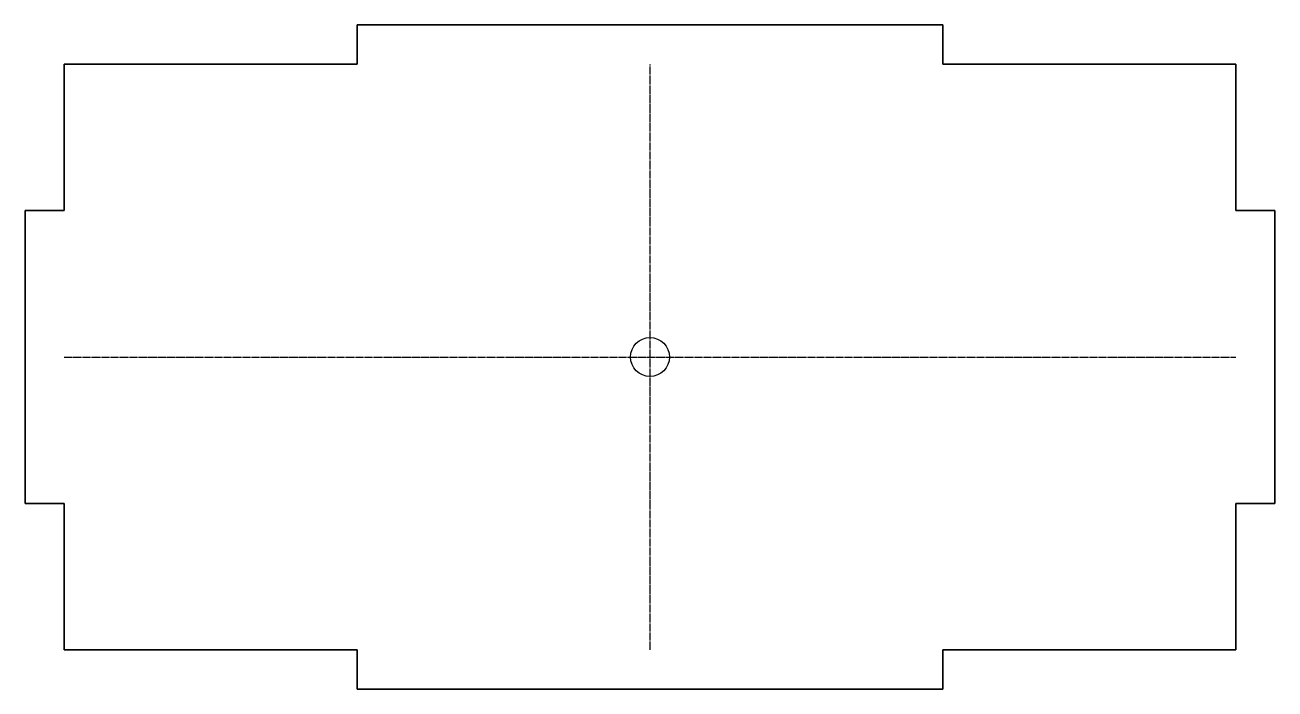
# Model space of a CAD drawing. Header units: millimetres. Extents: x -160 to 160, y -85 to 85.
import ezdxf

# ---------------------------------------------------------------- set-up
doc = ezdxf.new("R2010")
doc.units = ezdxf.units.MM
doc.linetypes.add('DASHED', pattern=[0.2067, 0.1654, -0.0413])

msp = doc.modelspace()

# ---------------------------------------------------------------- linework, layer by layer
at = {"color": 190, "linetype": 'DASHED', "lineweight": 25, "true_color": 0x8018ff}
for p, q in [((0, -75), (0, 75)), ((-150, 0), (150, 0))]:
    msp.add_line(p, q, dxfattribs=at)
msp.add_lwpolyline([(-150, -75), (-150, -37.5), (-160, -37.5), (-160, 37.5), (-150, 37.5), (-150, 75), (-75, 75), (-75, 85), (75, 85), (75, 75), (150, 75), (150, 37.5), (160, 37.5), (160, -37.5), (150, -37.5), (150, -75), (75, -75), (75, -85), (-75, -85), (-75, -75)], close=True)
for points in [[(75, 75), (75, 85), (-75, 85), (-75, 75), (-150, 75), (-150, 37.5), (-160, 37.5), (-160, -37.5), (-150, -37.5), (-150, -75), (-75, -75), (-75, -85), (75, -85), (75, -75)], [(75, -75), (150, -75), (150, -37.5), (160, -37.5), (160, 37.5), (150, 37.5), (150, 75), (75, 75)]]:
    msp.add_lwpolyline(points)
msp.add_circle((0, 0), 5)

doc.saveas('drawing.dxf')
